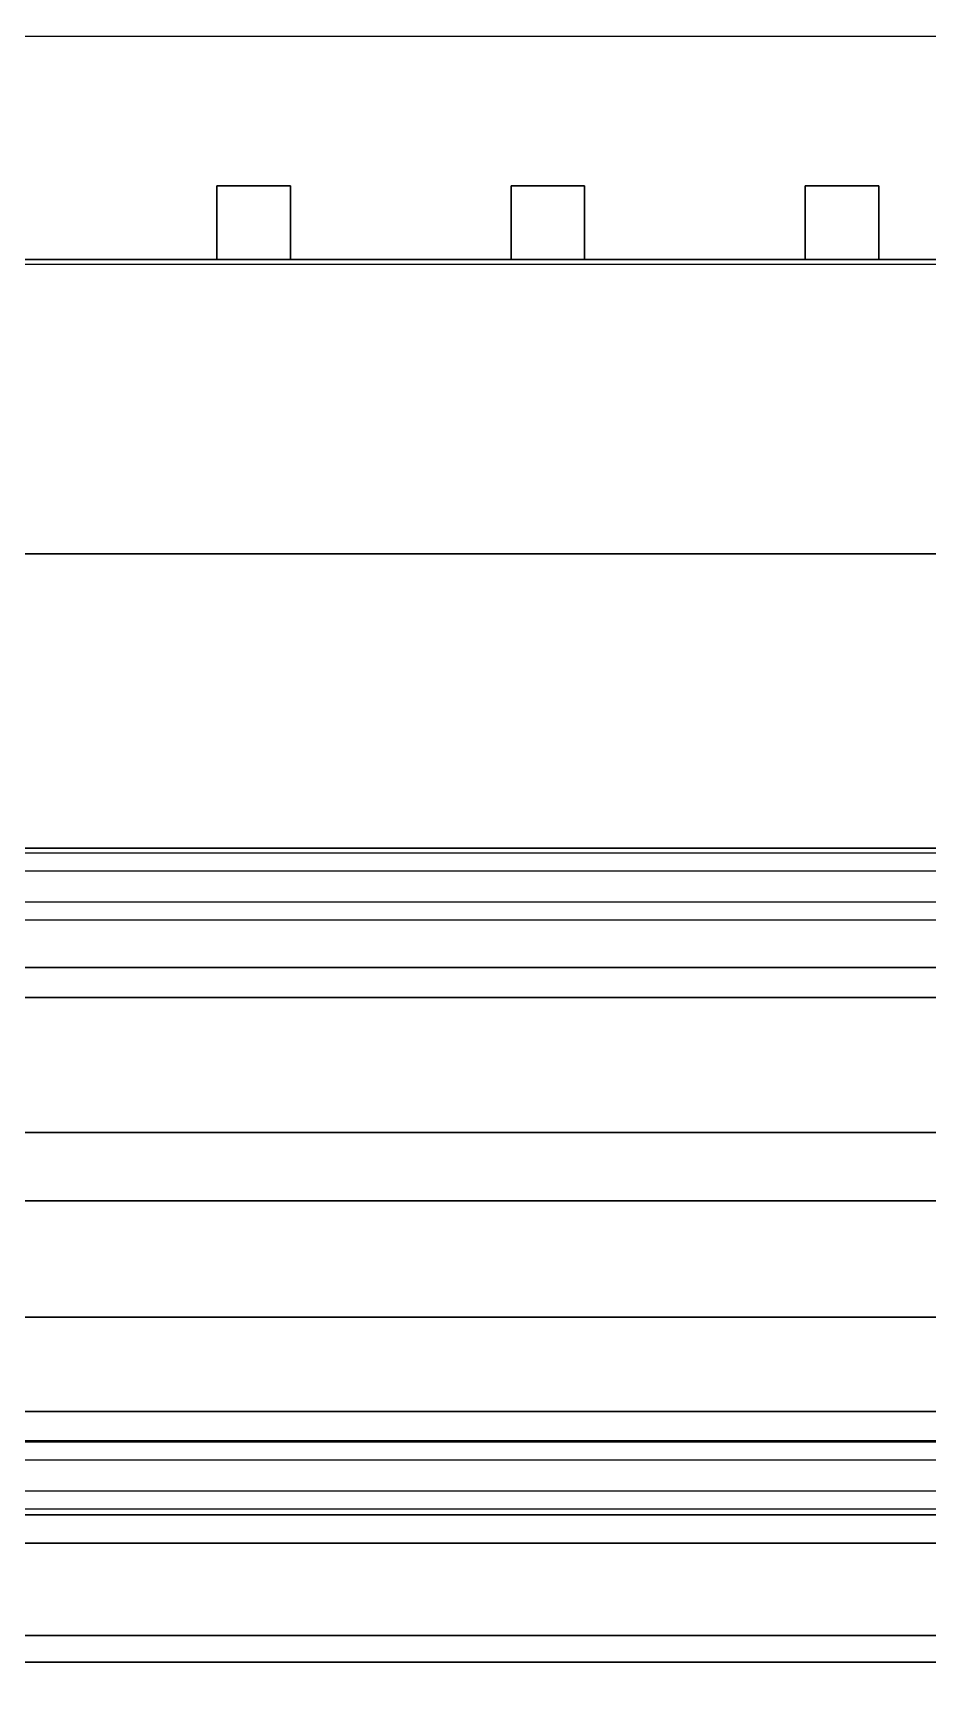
# Model space of a CAD drawing. Extents: x -3500 to 3500, y -3500 to 3500.
# Drawn here: x -1125 to -821, y 548 to 1114 of the extents above; entities that cross this region are included whole.
import ezdxf

# ---------------------------------------------------------------- set-up
doc = ezdxf.new("R2010")
doc.units = 0
for name, color, linetype in [('L5D0', 3, 'CONTINUOUS'), ('L5D100', 7, 'CONTINUOUS'), ('L5D101', 6, 'CONTINUOUS'), ('L5D11', 2, 'CONTINUOUS'), ('L5D99', 4, 'CONTINUOUS')]:
    doc.layers.add(name, color=color, linetype=linetype)

# ---------------------------------------------------------------- blocks, each defined once
blk = doc.blocks.new('ground_main_5')
at = {"layer": 'L5D0'}
for points in [[(-641.459, 835.82), (-2324.91, 835.82)], [(-2324.91, 813.18), (-641.459, 813.18)], [(-580.393, 786.8215), (-2334.91, 786.8215)], [(-2334.91, 786.8215), (-580.393, 786.8215)], [(-557.5645, 717.7765), (-2334.91, 717.7765)], [(-2334.91, 717.7765), (-557.5645, 717.7765)], [(-601.011, 646.2115), (-2334.91, 646.2115)], [(-2334.91, 646.2115), (-601.011, 646.2115)], [(-641.459, 635.82), (-1550.2225, 635.82)], [(-1550.2225, 613.18), (-641.459, 613.18)], [(357.5455, 611.149), (-1568.5735, 611.149)], [(-1568.5735, 611.149), (357.5455, 611.149)], [(396.665, 570.2155), (-1623.469, 570.2155)], [(-1623.469, 570.2155), (396.665, 570.2155)]]:
    blk.add_lwpolyline(points, dxfattribs=at)
blk = doc.blocks.new('TOP_main_5_Cheese_diff')
at = {"layer": 'L5D101'}
for points in [[(-1062.5, 1037.5), (-1062.5, 1062.5), (-1037.5, 1062.5), (-1037.5, 1037.5)], [(-962.5, 1037.5), (-962.5, 1062.5), (-937.5, 1062.5), (-937.5, 1037.5)], [(-862.5, 1037.5), (-862.5, 1062.5), (-837.5, 1062.5), (-837.5, 1037.5)]]:
    blk.add_lwpolyline(points, close=True, dxfattribs=at)
blk = doc.blocks.new('TOP_main_5_Cheese_100')
at = {"layer": 'L5D100'}
for points in [[(-762.5, 1037.5), (-837.5, 1037.5), (-837.5, 1062.5), (-862.5, 1062.5), (-862.5, 1037.5), (-937.5, 1037.5), (-937.5, 1062.5), (-962.5, 1062.5), (-962.5, 1037.5), (-1037.5, 1037.5), (-1037.5, 1062.5), (-1062.5, 1062.5), (-1062.5, 1037.5), (-1137.5, 1037.5)], [(-2334.91, 837.5), (-262.5, 837.5)], [(-262.5, 837.5), (-2334.91, 837.5)], [(-2334.91, 937.5), (-262.5, 937.5)], [(-262.5, 937.5), (-2334.91, 937.5)], [(-2334.91, 1037.5), (2334.91, 1037.5)], [(-641.459, 835.82), (-2324.91, 835.82)], [(-2324.91, 813.18), (-641.459, 813.18)], [(-592.0105, 797.063), (-2334.91, 797.063)], [(-2334.91, 797.063), (-592.0105, 797.063)], [(-558.358, 740.9405), (-2334.91, 740.9405)], [(-2334.91, 740.9405), (-558.358, 740.9405)], [(-568.4965, 678.2805), (-2334.91, 678.2805)], [(-2334.91, 678.2805), (-568.4965, 678.2805)], [(-632.8025, 636.2675), (-2334.91, 636.2675)], [(-2334.91, 636.2675), (-632.8025, 636.2675), (-633.3775, 636.21), (-633.953, 636.1565), (-634.529, 636.1065), (-635.1055, 636.061), (-635.682, 636.019), (-636.259, 635.9815), (-636.836, 635.9475), (-637.4135, 635.9175), (-637.991, 635.8915), (-638.569, 635.87), (-639.147, 635.852), (-639.725, 635.838), (-640.303, 635.828), (-640.881, 635.822), (-641.459, 635.82), (-1550.2225, 635.82)], [(-1550.2225, 613.18), (-641.459, 613.18)], [(363.6645, 601.5685), (-1592.813, 601.5685)], [(-1592.813, 601.5685), (363.6645, 601.5685)], [(-262.5, 561.1435), (-1627.848, 561.1435)], [(-1627.848, 561.1435), (-262.5, 561.1435)]]:
    blk.add_lwpolyline(points, dxfattribs=at)
blk = doc.blocks.new('TOP_main_5')
at = {"layer": 'L5D11'}
blk.add_lwpolyline([(-1617.4145, 819.18), (-1617.4145, 829.82), (-792.5135, 829.82), (-792.5135, 819.18)], close=True, dxfattribs=at)
blk.add_lwpolyline([(-1550.2225, 629.82), (-792.5135, 629.82), (-792.5135, 619.18), (-1550.2225, 619.18)], dxfattribs=at)
for name in ['ground_main_5', 'TOP_main_5_Cheese_100', 'TOP_main_5_Cheese_diff']:
    blk.add_blockref(name, (0, 0))
blk = doc.blocks.new('TOP_main_5_NoCheese_99')
at = {"layer": 'L5D99'}
blk.add_lwpolyline([(305.585, 1876.91), (-104.6725, 1876.91), (-104.6725, 1313.135), (-197.147, 1313.135), (-197.147, 1113.135), (-1987.009, 1113.135), (-1987.009, 1513.135), (-2134.91, 1513.135), (-2134.91, 1035.82), (-334.901, 1035.82), (-334.901, 413.18), (-592.5135, 413.18), (-592.5135, 213.18), (-1856.7805, 213.18), (-1856.7805, 613.18), (-2134.91, 613.18), (-2134.91, 143.91), (-1520.177, 143.91), (-73.4195, 143.91), (-73.4195, -588.91)], dxfattribs=at)
blk = doc.blocks.new('TOP_main')
for name in ['TOP_main_5', 'TOP_main_5_NoCheese_99']:
    blk.add_blockref(name, (0, 0))

msp = doc.modelspace()

# ---------------------------------------------------------------- block references
msp.add_blockref('TOP_main', (0, 0))

doc.saveas('drawing.dxf')
